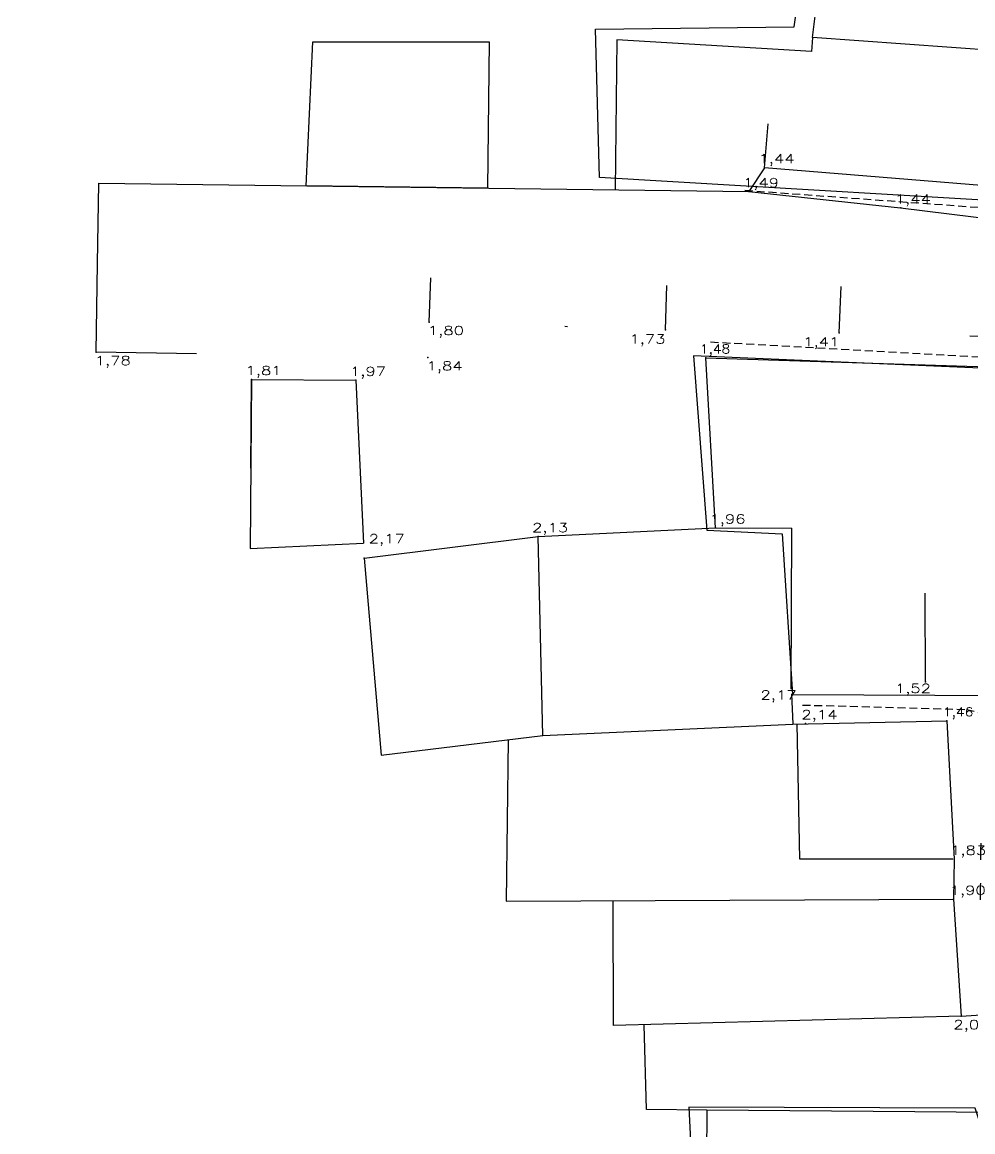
# Model space of a CAD drawing. Extents: x -160 to 364724, y -100 to 7353297.
# Drawn here: x 359181.95 to 359219.43, y 7352435.14 to 7352478.89 of the extents above; entities that cross this region are included whole.
import ezdxf
from ezdxf.enums import TextEntityAlignment as Align

# ---------------------------------------------------------------- set-up
doc = ezdxf.new("R2010")
doc.units = 0
doc.header["$LTSCALE"] = 5
for name, pattern in [('CENTER2', [1.125, 0.75, -0.125, 0.125, -0.125]), ('CONTINUO', [0]), ('DASHDOT2', [12.7, 6.35, -3.175, 0, -3.175]), ('HIDDEN2', [0.1875, 0.125, -0.0625])]:
    doc.linetypes.add(name, pattern=pattern)
for name, color, linetype in [('0-quadras', 6, 'Continuous'), ('LT-COTAS', 7, 'CONTINUO'), ('ortofoto', 7, 'Continuous'), ('P_Eixo', 1, 'CENTER2')]:
    doc.layers.add(name, color=color, linetype=linetype)
doc.layers.add('LT-ALINHAMENTO-PREDIAL', color=4, linetype='DASHDOT2', lineweight=25)
doc.styles.add('simplex', font='simplex.shx', dxfattribs={"width": 0.8})
doc.styles.get("Standard").update_dxf_attribs({"font": 'arial.ttf'})
picture_1 = doc.add_image_def('image1.tif', size_in_pixel=(14710, 13573))

# ---------------------------------------------------------------- blocks, each defined once
blk = doc.blocks.new('SIMB_PONTO')
at = {"color": 0}
blk.add_point((0, 0), dxfattribs=at)
for tag in ['COTA', 'PONTO', 'DESC']:
    blk.add_attdef(tag, (0, 0), '', height=1)

msp = doc.modelspace()

# ---------------------------------------------------------------- linework, layer by layer
at = {"layer": '0-quadras', "color": 5, "lineweight": 30, "ltscale": 0.3}
for points in [[(359272.185, 7352480.531), (359272.022, 7352469.893), (359238.619, 7352470.547), (359238.202, 7352465.027), (359224.221, 7352465.802), (359224.729, 7352471.583), (359204.713, 7352472.768), (359204.551, 7352478.613), (359212.394, 7352478.7), (359215.808, 7352503.108)], [(359271.535, 7352429.167), (359271.501, 7352436.002), (359247.434, 7352435.464), (359233.124, 7352435.796), (359232.832, 7352435.253), (359219.82, 7352435.214), (359219.528, 7352436.075), (359208.234, 7352436.115), (359208.658, 7352427.642)]]:
    msp.add_lwpolyline(points, dxfattribs=at)
msp.add_lwpolyline([(359249.794, 7352469.738), (359249.314, 7352463.499), (359223.411, 7352465.086), (359208.424, 7352465.727), (359208.94, 7352458.859), (359211.912, 7352458.716), (359212.326, 7352452.386), (359220.754, 7352452.339), (359224.401, 7352450.915), (359242.547, 7352450.71), (359248.451, 7352451.748), (359271.731, 7352450.97), (359272.008, 7352469.011)], close=True, dxfattribs=at)
at = {"layer": 'LT-ALINHAMENTO-PREDIAL', "color": 8, "ltscale": 3, "flags": 128}
for points in [[(359225.275, 7352477.408), (359213.116, 7352478.281), (359213.917, 7352484.865), (359225.319, 7352483.637)], [(359193.143, 7352472.429), (359193.408, 7352478.11), (359200.367, 7352478.11), (359200.293, 7352472.337), (359193.143, 7352472.429)], [(359213.116, 7352478.281), (359213.076, 7352477.728), (359205.403, 7352478.19), (359205.327, 7352472.272)], [(359211.221, 7352473.15), (359211.362, 7352474.877)], [(359190.99, 7352464.802), (359190.933, 7352458.142), (359195.408, 7352458.351)], [(359196.097, 7352449.989), (359202.478, 7352450.765), (359202.291, 7352458.606)], [(359202.478, 7352450.765), (359212.338, 7352451.216)], [(359218.646, 7352445.888), (359212.611, 7352445.883), (359212.506, 7352451.219)], [(359201.105, 7352450.598), (359201.034, 7352444.235), (359218.679, 7352444.314)], [(359218.969, 7352439.696), (359205.27, 7352439.329), (359205.248, 7352444.254)], [(359228.177, 7352435.831), (359208.949, 7352435.995), (359206.565, 7352436.015), (359206.475, 7352439.361)], [(359208.949, 7352435.995), (359208.881, 7352428.001), (359222.553, 7352427.954), (359247.303, 7352428.486), (359265.558, 7352429.095), (359271.901, 7352429.608)]]:
    msp.add_lwpolyline(points, dxfattribs=at)
at = {"layer": 'LT-ALINHAMENTO-PREDIAL', "color": 8, "flags": 128}
for points in [[(359273.605, 7352470.214), (359266.426, 7352470.352), (359263.09, 7352470.546), (359258.286, 7352470.735), (359253.479, 7352470.743), (359248.398, 7352470.981), (359243.392, 7352471.185), (359238.237, 7352470.98), (359237.578, 7352465.282), (359233.112, 7352465.702), (359224.845, 7352466.297), (359225.167, 7352472.073), (359220.699, 7352472.376), (359211.221, 7352473.15), (359210.605, 7352472.204), (359216.589, 7352471.565), (359223.082, 7352470.765), (359222.941, 7352466.406), (359214.164, 7352466.645), (359207.31, 7352466.752), (359197.999, 7352467.059), (359197.947, 7352465.662), (359184.861, 7352465.871), (359184.916, 7352469.371)], [(359184.916, 7352469.371), (359184.967, 7352472.534), (359210.605, 7352472.204)], [(359195.437, 7352457.751), (359202.291, 7352458.606), (359209.285, 7352458.946), (359208.905, 7352465.652), (359220.506, 7352465.277), (359225.616, 7352464.886), (359233.592, 7352464.179), (359239.401, 7352463.908), (359239.709, 7352469.579), (359250.487, 7352469.253), (359259.152, 7352469.179), (359272.47, 7352468.884)], [(359197.999, 7352467.059), (359198.057, 7352468.808)], [(359207.31, 7352466.752), (359207.368, 7352468.501)], [(359214.164, 7352466.645), (359214.244, 7352468.464)], [(359190.96, 7352461.302), (359190.99, 7352464.802), (359195.108, 7352464.767), (359195.408, 7352458.351)], [(359209.285, 7352458.946), (359212.293, 7352458.937)], [(359212.274, 7352452.617), (359212.293, 7352458.937)], [(359195.437, 7352457.751), (359196.097, 7352449.989)], [(359217.573, 7352452.877), (359217.551, 7352456.377)], [(359274.033, 7352451.04), (359255.035, 7352451.774), (359249.492, 7352452.054), (359242.952, 7352452.216), (359243.03, 7352451.032), (359224.148, 7352451.307), (359221.139, 7352452.747), (359217.573, 7352452.877), (359212.274, 7352452.617), (359212.338, 7352451.216), (359218.413, 7352451.348), (359218.694, 7352445.889), (359218.679, 7352444.314), (359218.969, 7352439.696), (359219.956, 7352439.769), (359219.738, 7352444.167), (359219.795, 7352450.035), (359224.565, 7352449.954), (359229.33, 7352449.855), (359235.441, 7352449.718), (359240.505, 7352449.742), (359249.053, 7352450.561), (359258.083, 7352450.598), (359267.171, 7352450.308), (359273.797, 7352450.118), (359273.876, 7352444.451), (359272.41, 7352444.417), (359272.482, 7352436.886), (359257.956, 7352436.612), (359247.395, 7352436.302), (359240.766, 7352436.633), (359236.507, 7352436.774), (359232.399, 7352436.93), (359232.397, 7352435.725), (359247.946, 7352435.336), (359271.638, 7352435.952)]]:
    msp.add_lwpolyline(points, dxfattribs=at)
at = {"layer": 'P_Eixo', "color": 1, "linetype": 'HIDDEN2', "ltscale": 0.5}
for p, q in [((359209.094, 7352466.281), (359238.613, 7352464.644)), ((359212.716, 7352451.966), (359219.18, 7352451.793)), ((359219.18, 7352451.793), (359224.305, 7352450.522))]:
    msp.add_line(p, q, dxfattribs=at)
at = {"layer": 'P_Eixo', "color": 1, "linetype": 'HIDDEN2', "ltscale": 0.5, "flags": 128}
msp.add_lwpolyline([(359210.446, 7352472.259), (359224.187, 7352471.259), (359223.829, 7352465.458)], dxfattribs=at)

# ---------------------------------------------------------------- block references
at = {"layer": 'LT-COTAS'}
ref = msp.add_blockref('SIMB_PONTO', (359211.221, 7352473.15), dxfattribs=at)
ref.add_attrib('COTA', '1,44 ', dxfattribs={"layer": '0', "color": 8, "height": 0.35, "style": 'simplex', "width": 1.235294, "flags": 8}).set_placement((359210.985, 7352473.328, -1.801), (359212.735, 7352473.328, -1.801), align=Align.FIT)
for p in [(359211.221, 7352473.15), (359210.605, 7352472.204), (359216.59, 7352471.565), (359197.999, 7352467.059), (359207.31, 7352466.752), (359214.164, 7352466.645), (359184.861, 7352465.871), (359197.947, 7352465.662), (359208.905, 7352465.652), (359190.99, 7352464.802), (359195.108, 7352464.767), (359209.285, 7352458.946), (359202.291, 7352458.606), (359195.437, 7352457.751), (359212.274, 7352452.617), (359217.573, 7352452.877), (359212.832, 7352451.238), (359218.413, 7352451.348), (359218.694, 7352445.889), (359218.679, 7352444.314), (359218.969, 7352439.696)]:
    msp.add_blockref('SIMB_PONTO', p, dxfattribs=at)
ref = msp.add_blockref('SIMB_PONTO', (359210.605, 7352472.204), dxfattribs=at)
ref.add_attrib('COTA', '1,49 ', dxfattribs={"layer": '0', "color": 8, "height": 0.35, "style": 'simplex', "width": 1.235294, "flags": 8}).set_placement((359210.369, 7352472.382, -1.801), (359212.119, 7352472.382, -1.801), align=Align.FIT)
ref = msp.add_blockref('SIMB_PONTO', (359216.59, 7352471.565), dxfattribs=at)
ref.add_attrib('COTA', '1,44 ', dxfattribs={"layer": '0', "color": 8, "height": 0.35, "style": 'simplex', "width": 1.235294, "flags": 8}).set_placement((359216.354, 7352471.743, -1.801), (359218.104, 7352471.743, -1.801), align=Align.FIT)
ref = msp.add_blockref('SIMB_PONTO', (359197.999, 7352467.059), dxfattribs=at)
ref.add_attrib('COTA', '1,80 ', dxfattribs={"layer": '0', "color": 8, "height": 0.35, "style": 'simplex', "width": 1.235294, "flags": 8}).set_placement((359197.943, 7352466.557, -1.666), (359199.693, 7352466.557, -1.666), align=Align.FIT)
ref = msp.add_blockref('SIMB_PONTO', (359207.31, 7352466.752), dxfattribs=at)
ref.add_attrib('COTA', '1,73 ', dxfattribs={"layer": '0', "color": 8, "height": 0.35, "style": 'simplex', "width": 1.235294, "flags": 8}).set_placement((359205.892, 7352466.218, -1.801), (359207.642, 7352466.218, -1.801), align=Align.FIT)
ref = msp.add_blockref('SIMB_PONTO', (359214.164, 7352466.645), dxfattribs=at)
ref.add_attrib('COTA', '1,41 ', dxfattribs={"layer": '0', "color": 8, "height": 0.35, "style": 'simplex', "width": 1.296296, "flags": 8}).set_placement((359212.746, 7352466.111, -1.801), (359214.496, 7352466.111, -1.801), align=Align.FIT)
ref = msp.add_blockref('SIMB_PONTO', (359208.905, 7352465.652), dxfattribs=at)
ref.add_attrib('COTA', '1,48  ', dxfattribs={"layer": '0', "color": 8, "height": 0.35, "style": 'simplex', "width": 1.009615, "flags": 8}).set_placement((359208.669, 7352465.83, -1.801), (359210.419, 7352465.83, -1.801), align=Align.FIT)
ref = msp.add_blockref('SIMB_PONTO', (359184.861, 7352465.871), dxfattribs=at)
ref.add_attrib('COTA', '1,78 ', dxfattribs={"layer": '0', "color": 8, "height": 0.35, "style": 'simplex', "width": 1.235294, "flags": 8}).set_placement((359184.805, 7352465.369, -1.666), (359186.555, 7352465.369, -1.666), align=Align.FIT)
ref = msp.add_blockref('SIMB_PONTO', (359197.947, 7352465.662), dxfattribs=at)
ref.add_attrib('COTA', '1,84 ', dxfattribs={"layer": '0', "color": 8, "height": 0.35, "style": 'simplex', "width": 1.235294, "flags": 8}).set_placement((359197.891, 7352465.161, -1.666), (359199.641, 7352465.161, -1.666), align=Align.FIT)
ref = msp.add_blockref('SIMB_PONTO', (359190.99, 7352464.802), dxfattribs=at)
ref.add_attrib('COTA', '1,81 ', dxfattribs={"layer": '0', "color": 8, "height": 0.35, "style": 'simplex', "width": 1.296296, "flags": 8}).set_placement((359190.754, 7352464.98, -1.801), (359192.504, 7352464.98, -1.801), align=Align.FIT)
ref = msp.add_blockref('SIMB_PONTO', (359195.108, 7352464.767), dxfattribs=at)
ref.add_attrib('COTA', '1,97 ', dxfattribs={"layer": '0', "color": 8, "height": 0.35, "style": 'simplex', "width": 1.235294, "flags": 8}).set_placement((359194.872, 7352464.945, -1.801), (359196.622, 7352464.945, -1.801), align=Align.FIT)
ref = msp.add_blockref('SIMB_PONTO', (359202.291, 7352458.606), dxfattribs=at)
ref.add_attrib('COTA', '2,13 ', dxfattribs={"layer": '0', "color": 8, "height": 0.35, "style": 'simplex', "width": 1.235294, "flags": 8}).set_placement((359202.055, 7352458.784, -1.801), (359203.805, 7352458.784, -1.801), align=Align.FIT)
ref = msp.add_blockref('SIMB_PONTO', (359209.285, 7352458.946), dxfattribs=at)
ref.add_attrib('COTA', '1,96 ', dxfattribs={"layer": '0', "color": 8, "height": 0.35, "style": 'simplex', "width": 1.235294, "flags": 8}).set_placement((359209.049, 7352459.124, -1.801), (359210.799, 7352459.124, -1.801), align=Align.FIT)
ref = msp.add_blockref('SIMB_PONTO', (359195.437, 7352457.751), dxfattribs=at)
ref.add_attrib('COTA', '2,17 ', dxfattribs={"layer": '0', "color": 8, "height": 0.35, "style": 'simplex', "width": 1.235294, "flags": 8}).set_placement((359195.611, 7352458.346, -1.801), (359197.361, 7352458.346, -1.801), align=Align.FIT)
ref = msp.add_blockref('SIMB_PONTO', (359212.274, 7352452.617), dxfattribs=at)
ref.add_attrib('COTA', '2,17 ', dxfattribs={"layer": '0', "color": 8, "height": 0.35, "style": 'simplex', "width": 1.235294, "flags": 8}).set_placement((359211.064, 7352452.186, -1.597), (359212.814, 7352452.186, -1.597), align=Align.FIT)
ref = msp.add_blockref('SIMB_PONTO', (359217.573, 7352452.877), dxfattribs=at)
ref.add_attrib('COTA', '1,52 ', dxfattribs={"layer": '0', "color": 8, "height": 0.35, "style": 'simplex', "width": 1.235294, "flags": 8}).set_placement((359216.363, 7352452.446, -1.597), (359218.113, 7352452.446, -1.597), align=Align.FIT)
ref = msp.add_blockref('SIMB_PONTO', (359212.832, 7352451.238), dxfattribs=at)
ref.add_attrib('COTA', '2,14 ', dxfattribs={"layer": '0', "color": 8, "height": 0.35, "style": 'simplex', "width": 1.235294, "flags": 8}).set_placement((359212.673, 7352451.412, -1.597), (359214.423, 7352451.412, -1.597), align=Align.FIT)
ref = msp.add_blockref('SIMB_PONTO', (359218.413, 7352451.348), dxfattribs=at)
ref.add_attrib('COTA', '1,46  ', dxfattribs={"layer": '0', "color": 8, "height": 0.35, "style": 'simplex', "width": 1.009615, "flags": 8}).set_placement((359218.254, 7352451.521, -1.597), (359220.004, 7352451.521, -1.597), align=Align.FIT)
ref = msp.add_blockref('SIMB_PONTO', (359218.694, 7352445.889), dxfattribs=at)
ref.add_attrib('COTA', '1,83 ', dxfattribs={"layer": '0', "color": 8, "height": 0.35, "style": 'simplex', "width": 1.235294, "flags": 8}).set_placement((359218.535, 7352446.063, -1.597), (359220.285, 7352446.063, -1.597), align=Align.FIT)
ref = msp.add_blockref('SIMB_PONTO', (359218.679, 7352444.314), dxfattribs=at)
ref.add_attrib('COTA', '1,90 ', dxfattribs={"layer": '0', "color": 8, "height": 0.35, "style": 'simplex', "width": 1.235294, "flags": 8}).set_placement((359218.52, 7352444.487, -1.597), (359220.27, 7352444.487, -1.597), align=Align.FIT)
ref = msp.add_blockref('SIMB_PONTO', (359218.969, 7352439.696), dxfattribs=at)
ref.add_attrib('COTA', '2,02 ', dxfattribs={"layer": '0', "color": 8, "height": 0.35, "style": 'simplex', "width": 1.179775, "flags": 8}).set_placement((359218.666, 7352439.19, -1.597), (359220.416, 7352439.19, -1.597), align=Align.FIT)

# ---------------------------------------------------------------- pictures from other files: only their frames are drawn
image = msp.add_image(picture_1, insert=(359073.892, 7352258.636), size_in_units=(734.398, 677.634), dxfattribs=dict(fade=70))
image.dxf.flags = 14
at = {"layer": 'ortofoto'}
image = msp.add_image(picture_1, insert=(359073.892, 7352258.636), size_in_units=(734.398, 677.634), dxfattribs=dict(at, fade=29))
image.dxf.flags = 14

doc.saveas('drawing.dxf')
